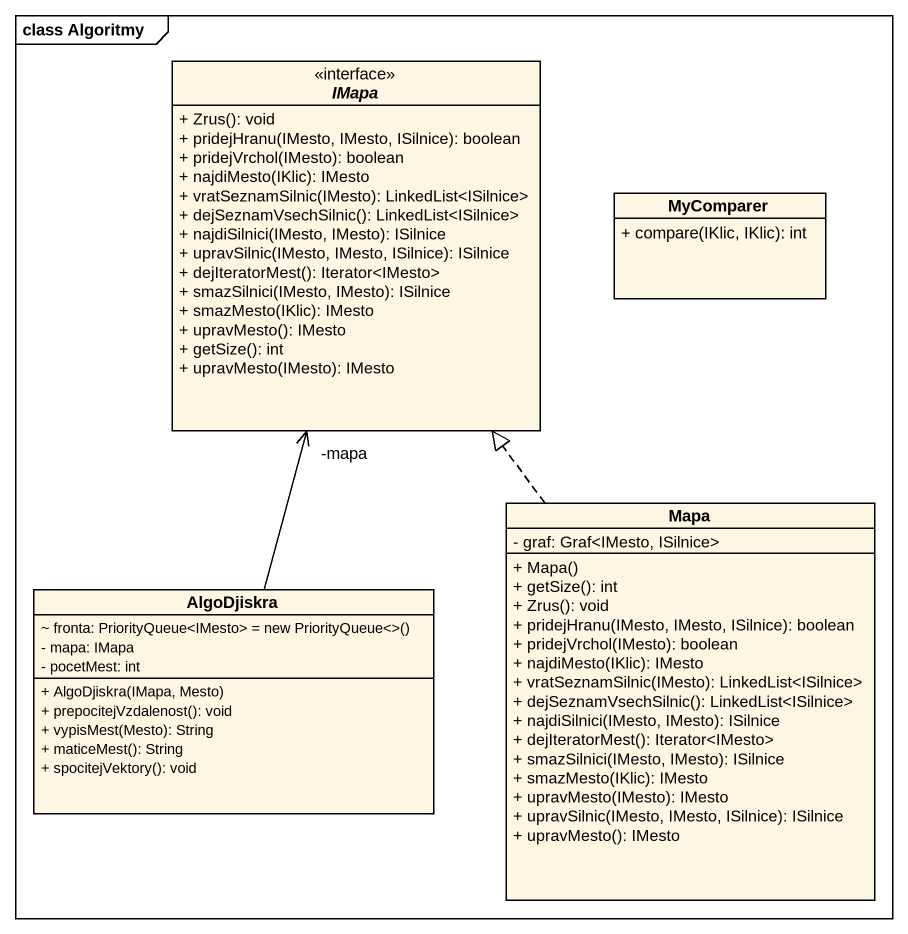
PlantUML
@startuml
mainframe class Algoritmy
hide circle
hide empty members
skinparam classAttributeIconSize 0
interface IMapa <<interface>> {
  + Zrus(): void
  + pridejHranu(IMesto, IMesto, ISilnice): boolean
  + pridejVrchol(IMesto): boolean
  + najdiMesto(IKlic): IMesto
  + vratSeznamSilnic(IMesto): LinkedList<ISilnice>
  + dejSeznamVsechSilnic(): LinkedList<ISilnice>
  + najdiSilnici(IMesto, IMesto): ISilnice
  + upravSilnic(IMesto, IMesto, ISilnice): ISilnice
  + dejIteratorMest(): Iterator<IMesto>
  + smazSilnici(IMesto, IMesto): ISilnice
  + smazMesto(IKlic): IMesto
  + upravMesto(): IMesto
  + getSize(): int
  + upravMesto(IMesto): IMesto
}
class MyComparer {
  + compare(IKlic, IKlic): int
}
class Mapa {
  - graf: Graf<IMesto, ISilnice>
  + Mapa()
  + getSize(): int
  + Zrus(): void
  + pridejHranu(IMesto, IMesto, ISilnice): boolean
  + pridejVrchol(IMesto): boolean
  + najdiMesto(IKlic): IMesto
  + vratSeznamSilnic(IMesto): LinkedList<ISilnice>
  + dejSeznamVsechSilnic(): LinkedList<ISilnice>
  + najdiSilnici(IMesto, IMesto): ISilnice
  + dejIteratorMest(): Iterator<IMesto>
  + smazSilnici(IMesto, IMesto): ISilnice
  + smazMesto(IKlic): IMesto
  + upravMesto(IMesto): IMesto
  + upravSilnic(IMesto, IMesto, ISilnice): ISilnice
  + upravMesto(): IMesto
}
class AlgoDjiskra {
  {field} ~ fronta: PriorityQueue<IMesto> = new PriorityQueue<>()
  - mapa: IMapa
  - pocetMest: int
  + AlgoDjiskra(IMapa, Mesto)
  + prepocitejVzdalenost(): void
  + vypisMest(Mesto): String
  + maticeMest(): String
  + spocitejVektory(): void
}
Mapa .up.|> IMapa
AlgoDjiskra -up-> "-mapa" IMapa
@enduml
